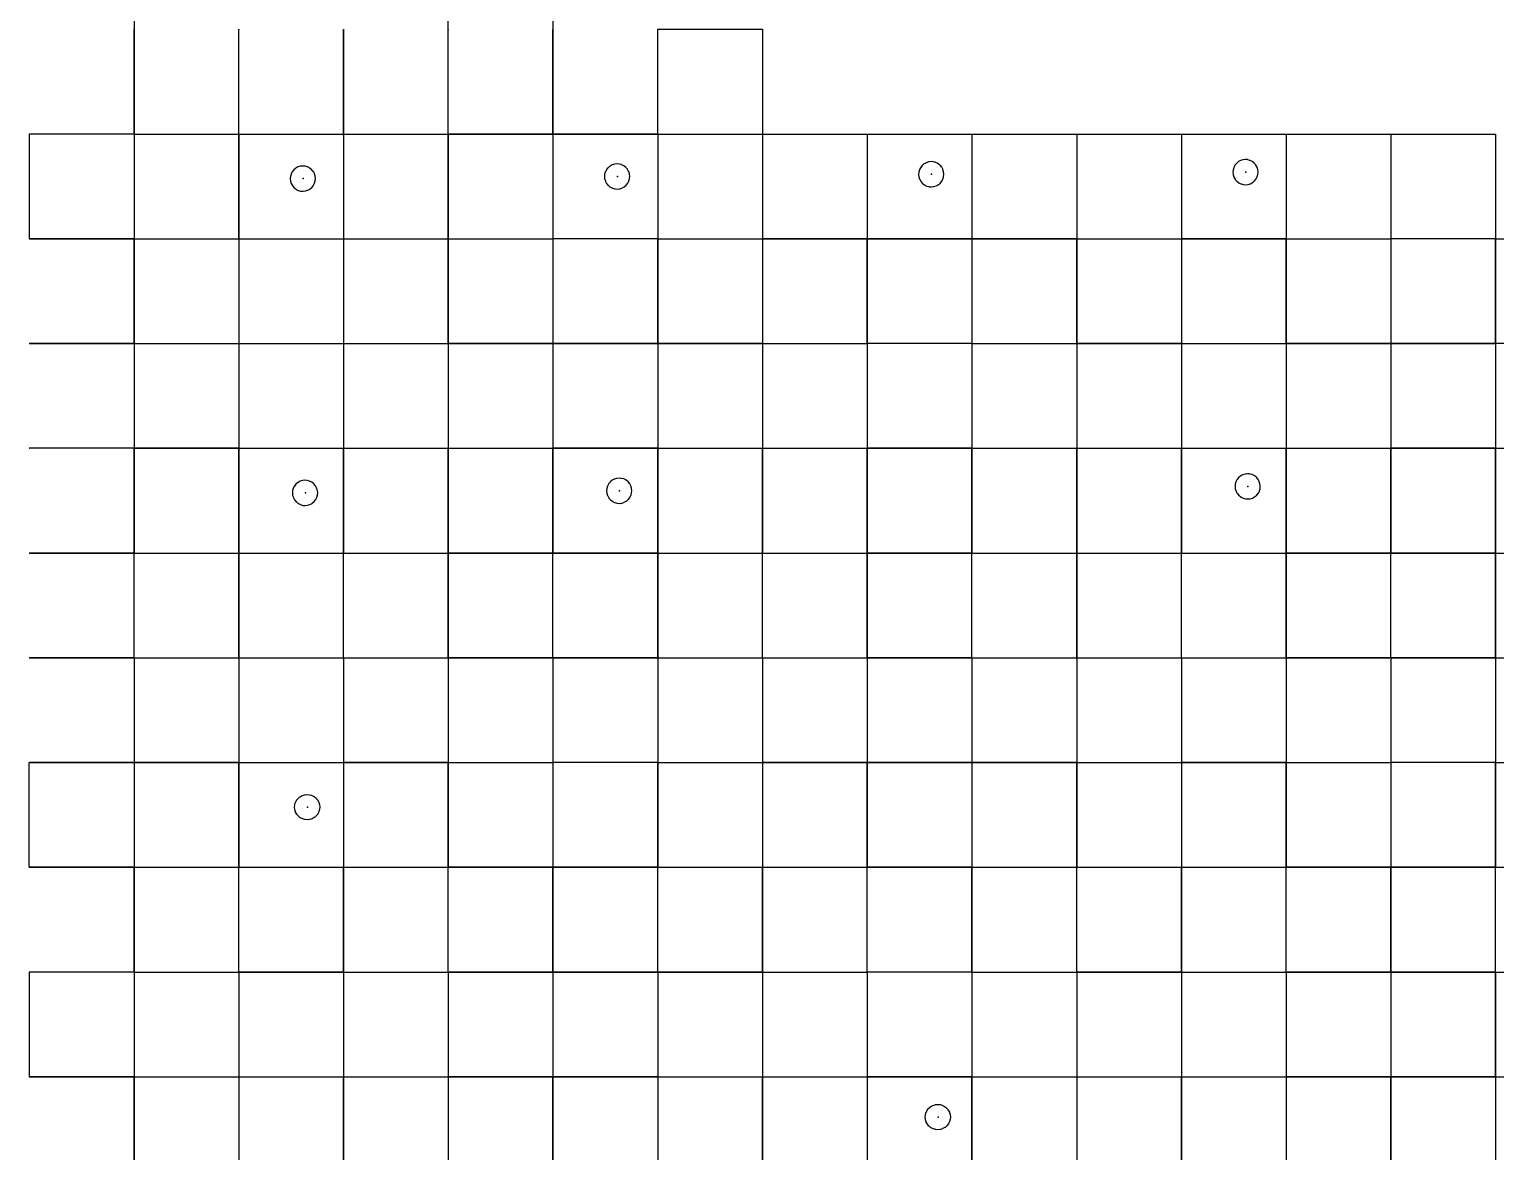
# Model space of a CAD drawing. Header units: metres. Extents: x 0 to 398, y -24 to 612.
# Drawn here: x 207 to 333, y 299.6 to 396 of the extents above; entities that cross this region are included whole.
import ezdxf

# ---------------------------------------------------------------- set-up
doc = ezdxf.new("R2010")
doc.units = ezdxf.units.M
doc.layers.add('LAYER_01_CUT', color=7, linetype='Continuous')
doc.layers.add('LAYER_04_GRID', color=7, linetype='Continuous')

msp = doc.modelspace()

# ---------------------------------------------------------------- linework, layer by layer
at = {"layer": 'LAYER_01_CUT'}
for points in [[(224.99, 405), (216, 405), (216, 396.01), (216, 396), (216, 387.01), (216, 387), (216, 378.01)], [(243, 396.01), (243, 405), (251.99, 405), (252, 405), (252, 396.01), (252, 396), (252, 387.01), (252, 387), (252, 378.01)], [(216, 396), (216, 395.99)], [(216, 387), (216, 395.99)], [(225, 387.01), (225, 396), (225, 395.99)], [(225, 387), (225, 395.99)], [(234, 396), (234, 387.01), (234, 387), (234, 378.01), (234, 378), (234, 369.01), (234, 369), (234, 360.01), (234, 360), (242.99, 360), (243, 360), (251.99, 360), (252, 360), (260.99, 360), (261, 360), (269.99, 360), (270, 360), (278.99, 360), (279, 360), (287.99, 360), (288, 360), (296.99, 360), (297, 360), (305.99, 360), (306, 360), (314.99, 360), (315, 360), (323.99, 360), (324, 360), (332.99, 360), (333, 360), (341.99, 360)], [(234, 396), (234, 395.99)], [(234, 387), (234, 395.99)], [(243, 387.01), (243, 396), (243, 395.99)], [(243, 387), (243, 395.99)], [(252, 396), (252, 395.99)], [(252, 387), (252, 395.99)], [(261, 387.01), (261, 396), (261, 395.99)], [(261, 387), (261, 395.99)], [(261.01, 396), (270, 396), (270, 395.99), (270, 387), (270, 378.01)], [(215.99, 387), (207, 387), (207, 378.01)], [(207, 387), (207.01, 387)], [(216, 387), (207.01, 387)], [(216, 387), (215.99, 387)], [(216, 387), (216, 386.99)], [(216, 387), (224.99, 387)], [(216, 387), (216.01, 387)], [(216, 386.99), (216, 378)], [(216.01, 387), (225, 387)], [(224.99, 387), (225, 387)], [(225, 387), (225, 387.01)], [(225, 378.01), (225, 387), (225, 386.99)], [(225.01, 387), (225, 387)], [(225, 387), (233.99, 387)], [(225, 386.99), (225, 378)], [(225.01, 387), (234, 387)], [(234, 387), (233.99, 387)], [(234, 387), (234, 386.99)], [(234, 387), (242.99, 387)], [(234, 387), (234.01, 387)], [(234, 386.99), (234, 378)], [(234.01, 387), (243, 387)], [(242.99, 387), (243, 387)], [(243, 387), (243, 387.01)], [(243, 378.01), (243, 387), (243, 386.99)], [(251.99, 387), (243, 387)], [(243.01, 387), (243, 387)], [(243, 386.99), (243, 378)], [(243.01, 387), (252, 387)], [(251.99, 387), (252, 387)], [(252, 387), (252, 386.99)], [(252, 387), (260.99, 387)], [(252, 387), (252.01, 387)], [(252, 386.99), (252, 378)], [(261, 387), (252.01, 387)], [(260.99, 387), (261, 387), (261, 378.01)], [(261, 387), (261, 387.01)], [(261, 387), (261, 386.99)], [(261, 387), (269.99, 387)], [(261, 387), (261.01, 387)], [(261, 386.99), (261, 378)], [(261.01, 387), (270, 387)], [(269.99, 387), (270, 387)], [(270.01, 387), (270, 387)], [(270, 387), (270, 386.99)], [(270, 386.99), (270, 378)], [(270.01, 387), (279, 387), (279, 378.01)], [(279, 387), (279, 386.99)], [(279, 387), (279.01, 387)], [(279, 386.99), (279, 378)], [(279.01, 387), (288, 387), (288, 378.01)], [(288, 387), (288, 386.99)], [(288, 387), (288.01, 387)], [(288, 386.99), (288, 378)], [(288.01, 387), (297, 387), (297, 378.01)], [(297.01, 387), (297, 387)], [(297, 387), (297, 386.99)], [(297, 386.99), (297, 378)], [(297.01, 387), (306, 387), (306, 378.01)], [(306, 387), (306, 386.99)], [(306, 387), (306.01, 387)], [(306, 386.99), (306, 378)], [(306.01, 387), (315, 387), (315, 378.01)], [(315.01, 387), (315, 387)], [(315, 387), (315, 386.99)], [(315, 386.99), (315, 378)], [(315.01, 387), (324, 387), (324, 378.01)], [(324, 387), (324, 386.99)], [(324, 387), (324.01, 387)], [(324, 386.99), (324, 378)], [(324.01, 387), (333, 387), (333, 386.99)], [(333, 386.99), (333, 378)], [(258.13, 382.47), (258.29, 382.6), (258.29, 382.61), (258.42, 382.77), (258.42, 382.78), (258.43, 382.78), (258.51, 382.96), (258.52, 382.97), (258.52, 382.98), (258.57, 383.16), (258.57, 383.17), (258.57, 383.18), (258.59, 383.36), (258.59, 383.36), (258.59, 383.37), (258.57, 383.56), (258.57, 383.57), (258.57, 383.58), (258.51, 383.77), (258.51, 383.77), (258.5, 383.78), (258.41, 383.96), (258.4, 383.97), (258.39, 383.98), (258.26, 384.14), (258.25, 384.14), (258.09, 384.27), (258.09, 384.27), (258.08, 384.28), (257.9, 384.36), (257.89, 384.37), (257.88, 384.37), (257.7, 384.42), (257.69, 384.42), (257.69, 384.42), (257.51, 384.44), (257.5, 384.44), (257.49, 384.44), (257.3, 384.42), (257.29, 384.42), (257.28, 384.42), (257.1, 384.36), (257.09, 384.36), (257.08, 384.35), (256.9, 384.26), (256.9, 384.25), (256.88, 384.24), (256.73, 384.11), (256.72, 384.1), (256.6, 383.94), (256.59, 383.94), (256.59, 383.93), (256.5, 383.75), (256.49, 383.74), (256.49, 383.73), (256.44, 383.55), (256.44, 383.54), (256.44, 383.54), (256.42, 383.36), (256.42, 383.35), (256.42, 383.34), (256.44, 383.15), (256.44, 383.14), (256.45, 383.13), (256.5, 382.95), (256.51, 382.94), (256.51, 382.93), (256.61, 382.75), (256.61, 382.75), (256.62, 382.73), (256.75, 382.58), (256.76, 382.57), (256.92, 382.45), (256.93, 382.44), (256.93, 382.44), (257.11, 382.35), (257.12, 382.34), (257.13, 382.34), (257.31, 382.29), (257.32, 382.29), (257.33, 382.29), (257.51, 382.27), (257.51, 382.27), (257.52, 382.27), (257.71, 382.29), (257.72, 382.29), (257.73, 382.3), (257.92, 382.35), (257.92, 382.36), (257.93, 382.36), (258.11, 382.46), (258.12, 382.46), (258.13, 382.47)], [(284.51, 382.46), (284.52, 382.46), (284.71, 382.48), (284.72, 382.48), (284.73, 382.48), (284.92, 382.54), (284.92, 382.54), (284.93, 382.55), (285.11, 382.64), (285.12, 382.65), (285.13, 382.66), (285.29, 382.79), (285.29, 382.8), (285.42, 382.96), (285.42, 382.96), (285.43, 382.97), (285.51, 383.15), (285.52, 383.16), (285.52, 383.16), (285.57, 383.35), (285.57, 383.36), (285.57, 383.36), (285.59, 383.54), (285.59, 383.55), (285.59, 383.56), (285.57, 383.75), (285.57, 383.76), (285.57, 383.76), (285.51, 383.95), (285.5, 383.96), (285.5, 383.97), (285.41, 384.15), (285.4, 384.15), (285.39, 384.17), (285.26, 384.32), (285.25, 384.33), (285.09, 384.45), (285.09, 384.46), (285.08, 384.46), (284.9, 384.55), (284.89, 384.55), (284.88, 384.56), (284.7, 384.61), (284.69, 384.61), (284.69, 384.61), (284.51, 384.63), (284.5, 384.63), (284.49, 384.63), (284.3, 384.61), (284.29, 384.6), (284.28, 384.6), (284.1, 384.54), (284.09, 384.54), (284.08, 384.54), (283.9, 384.44), (283.9, 384.44), (283.88, 384.43), (283.73, 384.3), (283.72, 384.29), (283.6, 384.13), (283.59, 384.12), (283.59, 384.11), (283.5, 383.94), (283.49, 383.93), (283.49, 383.92), (283.44, 383.74), (283.44, 383.73), (283.44, 383.72), (283.42, 383.54), (283.42, 383.53), (283.42, 383.53), (283.44, 383.34), (283.44, 383.33), (283.45, 383.32), (283.5, 383.13), (283.51, 383.12), (283.51, 383.12), (283.61, 382.94), (283.61, 382.93), (283.62, 382.92), (283.75, 382.76), (283.76, 382.76), (283.92, 382.63), (283.93, 382.63), (283.93, 382.62), (284.11, 382.53), (284.12, 382.53), (284.13, 382.53), (284.31, 382.48), (284.32, 382.48), (284.33, 382.47), (284.51, 382.46), (284.51, 382.46)], [(312.4, 384.34), (312.39, 384.35), (312.26, 384.51), (312.25, 384.51), (312.09, 384.64), (312.08, 384.64), (312.08, 384.65), (311.9, 384.74), (311.89, 384.74), (311.88, 384.74), (311.7, 384.79), (311.69, 384.8), (311.68, 384.8), (311.5, 384.81), (311.5, 384.81), (311.49, 384.81), (311.3, 384.79), (311.29, 384.79), (311.28, 384.79), (311.09, 384.73), (311.09, 384.73), (311.08, 384.72), (310.9, 384.63), (310.89, 384.62), (310.88, 384.61), (310.73, 384.48), (310.72, 384.47), (310.59, 384.32), (310.59, 384.31), (310.59, 384.3), (310.5, 384.12), (310.49, 384.12), (310.49, 384.11), (310.44, 383.92), (310.44, 383.92), (310.44, 383.91), (310.42, 383.73), (310.42, 383.72), (310.42, 383.71), (310.44, 383.52), (310.44, 383.51), (310.44, 383.51), (310.5, 383.32), (310.51, 383.31), (310.51, 383.3), (310.61, 383.13), (310.61, 383.12), (310.62, 383.1), (310.75, 382.95), (310.76, 382.94), (310.92, 382.82), (310.93, 382.81), (310.93, 382.81), (311.11, 382.72), (311.12, 382.72), (311.13, 382.71), (311.31, 382.66), (311.32, 382.66), (311.33, 382.66), (311.5, 382.65), (311.51, 382.65), (311.52, 382.65), (311.71, 382.67), (311.72, 382.67), (311.73, 382.67), (311.91, 382.73), (311.92, 382.73), (311.93, 382.73), (312.11, 382.83), (312.12, 382.83), (312.13, 382.85), (312.28, 382.98), (312.29, 382.98), (312.41, 383.14), (312.42, 383.15), (312.42, 383.16), (312.51, 383.33), (312.52, 383.34), (312.52, 383.35), (312.57, 383.53), (312.57, 383.54), (312.57, 383.55), (312.59, 383.73), (312.59, 383.74), (312.59, 383.74), (312.57, 383.93), (312.57, 383.94), (312.56, 383.95), (312.51, 384.14), (312.5, 384.15), (312.5, 384.16), (312.4, 384.33), (312.4, 384.34)], [(231.09, 384.08), (231.08, 384.09), (230.9, 384.18), (230.89, 384.18), (230.89, 384.18), (230.7, 384.23), (230.69, 384.24), (230.69, 384.24), (230.51, 384.25), (230.5, 384.25), (230.49, 384.25), (230.3, 384.23), (230.29, 384.23), (230.28, 384.23), (230.1, 384.17), (230.09, 384.17), (230.08, 384.17), (229.9, 384.07), (229.9, 384.06), (229.88, 384.05), (229.73, 383.92), (229.72, 383.92), (229.6, 383.76), (229.59, 383.75), (229.59, 383.74), (229.5, 383.56), (229.49, 383.56), (229.49, 383.55), (229.44, 383.36), (229.44, 383.36), (229.44, 383.35), (229.42, 383.17), (229.42, 383.16), (229.42, 383.15), (229.44, 382.96), (229.44, 382.96), (229.45, 382.95), (229.5, 382.76), (229.51, 382.75), (229.51, 382.74), (229.61, 382.57), (229.61, 382.56), (229.62, 382.55), (229.75, 382.39), (229.76, 382.38), (229.92, 382.26), (229.93, 382.25), (229.93, 382.25), (230.11, 382.16), (230.12, 382.16), (230.13, 382.16), (230.31, 382.1), (230.32, 382.1), (230.33, 382.1), (230.51, 382.09), (230.51, 382.09), (230.52, 382.09), (230.71, 382.11), (230.72, 382.11), (230.73, 382.11), (230.92, 382.17), (230.92, 382.17), (230.93, 382.17), (231.11, 382.27), (231.12, 382.27), (231.13, 382.29), (231.29, 382.42), (231.29, 382.42), (231.42, 382.58), (231.42, 382.59), (231.43, 382.6), (231.52, 382.77), (231.52, 382.78), (231.52, 382.79), (231.57, 382.97), (231.57, 382.98), (231.57, 382.99), (231.59, 383.17), (231.59, 383.18), (231.59, 383.19), (231.57, 383.38), (231.57, 383.38), (231.57, 383.39), (231.51, 383.58), (231.51, 383.59), (231.5, 383.6), (231.41, 383.77), (231.4, 383.78), (231.39, 383.79), (231.26, 383.95), (231.25, 383.95), (231.09, 384.08), (231.09, 384.08)], [(207, 378), (215.99, 378)], [(207, 378), (207.01, 378)], [(216, 378), (207.01, 378)], [(216, 378), (215.99, 378)], [(216, 378.01), (216, 378)], [(216, 369.01), (216, 378), (224.99, 378), (225, 378), (225, 369.01), (225, 369), (225, 360.01)], [(216, 377.99), (216, 378)], [(216, 378), (216.01, 378)], [(216.01, 378), (225, 378)], [(225, 378.01), (225, 378)], [(225.01, 378), (225, 378)], [(225, 377.99), (225, 378)], [(225, 378), (233.99, 378)], [(225.01, 378), (234, 378)], [(234, 378), (233.99, 378)], [(234, 377.99), (234, 378)], [(234, 378), (242.99, 378)], [(234, 378), (234.01, 378)], [(234.01, 378), (243, 378)], [(242.99, 378), (243, 378)], [(243, 378.01), (243, 378)], [(243, 369.01), (243, 378), (251.99, 378)], [(243.01, 378), (243, 378)], [(243, 377.99), (243, 378)], [(243.01, 378), (252, 378)], [(251.99, 378), (252, 378)], [(252, 378.01), (252, 378)], [(260.99, 378), (252, 378), (252, 369.01), (252, 369), (252, 360.01)], [(252, 377.99), (252, 378)], [(252, 378), (252.01, 378)], [(261, 378), (252.01, 378)], [(261, 378), (260.99, 378)], [(261, 378.01), (261, 378)], [(261, 369.01), (261, 378), (269.99, 378)], [(261, 377.99), (261, 378)], [(261, 378), (261.01, 378)], [(261.01, 378), (270, 378)], [(269.99, 378), (270, 378)], [(270, 378.01), (270, 378)], [(278.99, 378), (270, 378), (270, 369.01), (270, 369), (270, 360.01)], [(270.01, 378), (270, 378)], [(270, 377.99), (270, 378)], [(270.01, 378), (279, 378)], [(279, 378), (278.99, 378)], [(279, 378.01), (279, 378)], [(279, 369.01), (279, 378), (287.99, 378)], [(279, 377.99), (279, 378)], [(279, 378), (279.01, 378)], [(288, 378), (279.01, 378)], [(288, 378), (287.99, 378)], [(288, 378.01), (288, 378)], [(296.99, 378), (288, 378), (288, 369.01), (288, 369), (288, 360.01)], [(288, 377.99), (288, 378)], [(288, 378), (288.01, 378)], [(288.01, 378), (297, 378)], [(296.99, 378), (297, 378)], [(297, 378.01), (297, 378)], [(297, 369.01), (297, 378), (305.99, 378)], [(297.01, 378), (297, 378)], [(297, 377.99), (297, 378)], [(297.01, 378), (306, 378)], [(306, 378), (305.99, 378)], [(306, 378.01), (306, 378)], [(314.99, 378), (306, 378), (306, 369.01), (306, 369), (306, 360.01)], [(306, 377.99), (306, 378)], [(306, 378), (306.01, 378)], [(306.01, 378), (315, 378)], [(314.99, 378), (315, 378)], [(315, 378.01), (315, 378)], [(315, 369.01), (315, 378), (323.99, 378)], [(315.01, 378), (315, 378)], [(315, 377.99), (315, 378)], [(315.01, 378), (324, 378)], [(323.99, 378), (324, 378)], [(324, 378.01), (324, 378)], [(332.99, 378), (324, 378), (324, 369.01), (324, 369), (324, 360.01)], [(324, 377.99), (324, 378)], [(324, 378), (324.01, 378)], [(333, 378), (324.01, 378)], [(333, 378), (332.99, 378)], [(333, 369.01), (333, 378), (333.01, 378), (342, 378), (342, 377.99)], [(333, 377.99), (333, 378)], [(216, 377.99), (216, 369)], [(225, 377.99), (225, 369)], [(234, 377.99), (234, 369)], [(243, 377.99), (243, 369)], [(252, 377.99), (252, 369)], [(261, 377.99), (261, 369)], [(270, 377.99), (270, 369)], [(279, 377.99), (279, 369)], [(288, 377.99), (288, 369)], [(297, 377.99), (297, 369)], [(306, 377.99), (306, 369)], [(315, 377.99), (315, 369)], [(324, 377.99), (324, 369)], [(333, 377.99), (333, 369)], [(207, 369), (215.99, 369)], [(207, 369), (207.01, 369)], [(216, 369), (207.01, 369)], [(215.99, 369), (216, 369), (216, 360.01)], [(216, 369), (216, 369.01)], [(216, 369), (216, 368.99)], [(216, 369), (224.99, 369)], [(216, 369), (216.01, 369)], [(216, 368.99), (216, 360)], [(216.01, 369), (225, 369)], [(224.99, 369), (225, 369)], [(225.01, 369), (225, 369)], [(225, 369), (225, 368.99)], [(225, 369), (233.99, 369)], [(225, 368.99), (225, 360)], [(225.01, 369), (234, 369)], [(234, 369), (233.99, 369)], [(234, 369), (234, 368.99)], [(234, 369), (242.99, 369)], [(234, 369), (234.01, 369)], [(234, 368.99), (234, 360)], [(234.01, 369), (243, 369)], [(242.99, 369), (243, 369)], [(243, 369), (243, 369.01)], [(251.99, 369), (243, 369), (243, 360.01)], [(243.01, 369), (243, 369)], [(243, 369), (243, 368.99)], [(243, 368.99), (243, 360)], [(243.01, 369), (252, 369)], [(251.99, 369), (252, 369)], [(252, 369), (252, 368.99)], [(252, 369), (260.99, 369)], [(252, 369), (252.01, 369)], [(252, 368.99), (252, 360)], [(261, 369), (252.01, 369)], [(261, 369), (260.99, 369)], [(261, 369), (261, 369.01)], [(269.99, 369), (261, 369), (261, 360.01)], [(261, 369), (261, 368.99)], [(261, 369), (261.01, 369)], [(261, 368.99), (261, 360)], [(261.01, 369), (270, 369)], [(269.99, 369), (270, 369)], [(270.01, 369), (270, 369)], [(270, 369), (270, 368.99)], [(270, 369), (278.99, 369)], [(270, 368.99), (270, 360)], [(270.01, 369), (279, 369)], [(279, 369), (278.99, 369)], [(279, 369), (279, 369.01)], [(287.99, 369), (279, 369), (279, 360.01)], [(279, 369), (279, 368.99)], [(279, 369), (279.01, 369)], [(279, 368.99), (279, 360)], [(288, 369), (279.01, 369)], [(288, 369), (287.99, 369)], [(288, 369), (288, 368.99)], [(288, 369), (296.99, 369)], [(288, 369), (288.01, 369)], [(288, 368.99), (288, 360)], [(288.01, 369), (297, 369)], [(296.99, 369), (297, 369)], [(297, 369), (297, 369.01)], [(305.99, 369), (297, 369), (297, 360.01)], [(297.01, 369), (297, 369)], [(297, 369), (297, 368.99)], [(297, 368.99), (297, 360)], [(297.01, 369), (306, 369)], [(306, 369), (305.99, 369)], [(306, 369), (306, 368.99)], [(306, 369), (314.99, 369)], [(306, 369), (306.01, 369)], [(306, 368.99), (306, 360)], [(306.01, 369), (315, 369)], [(314.99, 369), (315, 369)], [(315, 369), (315, 369.01)], [(323.99, 369), (315, 369), (315, 360.01)], [(315.01, 369), (315, 369)], [(315, 369), (315, 368.99)], [(315, 368.99), (315, 360)], [(315.01, 369), (324, 369)], [(323.99, 369), (324, 369)], [(324, 369), (324, 368.99)], [(324, 369), (332.99, 369)], [(324, 369), (324.01, 369)], [(324, 368.99), (324, 360)], [(333, 369), (324.01, 369)], [(333, 369), (332.99, 369)], [(333, 369), (333, 369.01)], [(342, 368.99), (342, 369), (341.99, 369), (333, 369), (333, 360.01)], [(333, 369), (333, 368.99)], [(333, 369), (333.01, 369)], [(333, 368.99), (333, 360)], [(215.99, 360), (207, 360), (207.01, 360)], [(216, 360), (207.01, 360)], [(216, 360), (215.99, 360)], [(216, 360.01), (216, 360)], [(224.99, 360), (216, 360), (216.01, 360)], [(216, 351.01), (216, 360)], [(216, 359.99), (216, 360)], [(216, 359.99), (216, 351)], [(216.01, 360), (225, 360)], [(224.99, 360), (225, 360)], [(225, 360.01), (225, 360)], [(225, 351.01), (225, 360), (233.99, 360)], [(225.01, 360), (225, 360)], [(225, 359.99), (225, 360)], [(225, 359.99), (225, 351)], [(225.01, 360), (234, 360)], [(234, 360), (233.99, 360)], [(234, 351.01), (234, 360)], [(234, 359.99), (234, 360)], [(234, 360), (234.01, 360)], [(234, 359.99), (234, 351)], [(234.01, 360), (243, 360)], [(243, 360.01), (243, 360)], [(243.01, 360), (243, 360)], [(243, 351.01), (243, 360)], [(243, 359.99), (243, 360)], [(243, 359.99), (243, 351)], [(243.01, 360), (252, 360)], [(252, 360.01), (252, 360)], [(252, 351.01), (252, 360)], [(252, 359.99), (252, 360)], [(252, 360), (252.01, 360)], [(252, 359.99), (252, 351)], [(261, 360), (252.01, 360)], [(261, 360.01), (261, 360)], [(261, 351.01), (261, 360)], [(261, 359.99), (261, 360)], [(261, 360), (261.01, 360)], [(261, 359.99), (261, 351)], [(261.01, 360), (270, 360)], [(270, 360.01), (270, 360)], [(270.01, 360), (270, 360)], [(270, 351.01), (270, 360)], [(270, 359.99), (270, 360)], [(270, 359.99), (270, 351)], [(270.01, 360), (279, 360)], [(279, 360.01), (279, 360)], [(279, 351.01), (279, 360)], [(279, 359.99), (279, 360)], [(279, 360), (279.01, 360)], [(279, 359.99), (279, 351)], [(288, 360), (279.01, 360)], [(288, 360.01), (288, 360)], [(288, 351.01), (288, 360)], [(288, 359.99), (288, 360)], [(288, 360), (288.01, 360)], [(288, 359.99), (288, 351)], [(288.01, 360), (297, 360)], [(297, 360.01), (297, 360)], [(297.01, 360), (297, 360)], [(297, 351.01), (297, 360)], [(297, 359.99), (297, 360)], [(297, 359.99), (297, 351)], [(297.01, 360), (306, 360)], [(306, 360.01), (306, 360)], [(306, 351.01), (306, 360)], [(306, 359.99), (306, 360)], [(306, 360), (306.01, 360)], [(306, 359.99), (306, 351)], [(306.01, 360), (315, 360)], [(315, 360.01), (315, 360)], [(315.01, 360), (315, 360)], [(315, 351.01), (315, 360)], [(315, 359.99), (315, 360)], [(315, 359.99), (315, 351)], [(315.01, 360), (324, 360)], [(324, 360.01), (324, 360)], [(324, 351.01), (324, 360)], [(324, 359.99), (324, 360)], [(324, 360), (324.01, 360)], [(324, 359.99), (324, 351)], [(333, 360), (324.01, 360)], [(333, 360.01), (333, 360)], [(333, 351.01), (333, 360)], [(333, 359.99), (333, 360)], [(333, 360), (333.01, 360)], [(333, 359.99), (333, 351)], [(231.27, 357.09), (231.27, 357.09), (231.09, 357.18), (231.08, 357.18), (231.07, 357.18), (230.89, 357.24), (230.88, 357.24), (230.87, 357.24), (230.69, 357.25), (230.69, 357.25), (230.68, 357.25), (230.49, 357.23), (230.48, 357.23), (230.47, 357.23), (230.28, 357.17), (230.27, 357.17), (230.27, 357.17), (230.09, 357.07), (230.08, 357.07), (230.07, 357.05), (229.91, 356.92), (229.91, 356.92), (229.78, 356.76), (229.78, 356.75), (229.77, 356.74), (229.68, 356.56), (229.68, 356.56), (229.68, 356.55), (229.63, 356.37), (229.63, 356.36), (229.63, 356.35), (229.61, 356.17), (229.61, 356.16), (229.61, 356.15), (229.63, 355.96), (229.63, 355.96), (229.63, 355.95), (229.69, 355.76), (229.69, 355.75), (229.7, 355.74), (229.79, 355.57), (229.8, 355.56), (229.81, 355.55), (229.94, 355.39), (229.95, 355.39), (230.11, 355.26), (230.11, 355.25), (230.12, 355.25), (230.3, 355.16), (230.31, 355.16), (230.31, 355.16), (230.5, 355.1), (230.51, 355.1), (230.51, 355.1), (230.69, 355.09), (230.7, 355.09), (230.71, 355.09), (230.9, 355.11), (230.91, 355.11), (230.92, 355.11), (231.1, 355.17), (231.11, 355.17), (231.12, 355.17), (231.3, 355.27), (231.3, 355.28), (231.32, 355.29), (231.47, 355.42), (231.48, 355.42), (231.6, 355.58), (231.61, 355.59), (231.61, 355.6), (231.7, 355.78), (231.71, 355.78), (231.71, 355.79), (231.76, 355.98), (231.76, 355.98), (231.76, 355.99), (231.78, 356.17), (231.78, 356.18), (231.78, 356.19), (231.76, 356.38), (231.76, 356.38), (231.75, 356.39), (231.7, 356.58), (231.69, 356.59), (231.69, 356.6), (231.59, 356.77), (231.59, 356.78), (231.58, 356.79), (231.45, 356.95), (231.44, 356.96), (231.28, 357.08), (231.27, 357.09)], [(256.62, 356.54), (256.61, 356.36), (256.61, 356.35), (256.61, 356.34), (256.63, 356.15), (256.63, 356.14), (256.63, 356.13), (256.69, 355.95), (256.69, 355.94), (256.7, 355.93), (256.79, 355.75), (256.8, 355.75), (256.81, 355.73), (256.94, 355.58), (256.95, 355.57), (257.11, 355.45), (257.11, 355.44), (257.12, 355.44), (257.3, 355.35), (257.31, 355.34), (257.31, 355.34), (257.5, 355.29), (257.51, 355.29), (257.51, 355.29), (257.69, 355.27), (257.7, 355.27), (257.71, 355.27), (257.9, 355.29), (257.91, 355.29), (257.92, 355.3), (258.1, 355.35), (258.11, 355.36), (258.12, 355.36), (258.3, 355.46), (258.3, 355.46), (258.32, 355.47), (258.47, 355.6), (258.48, 355.61), (258.6, 355.77), (258.61, 355.78), (258.61, 355.78), (258.7, 355.96), (258.7, 355.97), (258.71, 355.98), (258.76, 356.16), (258.76, 356.17), (258.76, 356.18), (258.78, 356.36), (258.78, 356.36), (258.78, 356.37), (258.76, 356.56), (258.75, 356.57), (258.75, 356.58), (258.7, 356.77), (258.69, 356.78), (258.69, 356.78), (258.59, 356.96), (258.59, 356.97), (258.58, 356.98), (258.45, 357.14), (258.44, 357.14), (258.28, 357.27), (258.27, 357.27), (258.26, 357.28), (258.09, 357.37), (258.08, 357.37), (258.07, 357.37), (257.89, 357.42), (257.88, 357.42), (257.87, 357.42), (257.69, 357.44), (257.69, 357.44), (257.68, 357.44), (257.49, 357.42), (257.48, 357.42), (257.47, 357.42), (257.28, 357.36), (257.27, 357.36), (257.27, 357.35), (257.09, 357.26), (257.08, 357.25), (257.07, 357.24), (256.91, 357.11), (256.91, 357.1), (256.78, 356.94), (256.78, 356.94), (256.77, 356.93), (256.68, 356.75), (256.68, 356.74), (256.68, 356.74), (256.63, 356.55), (256.63, 356.54), (256.62, 356.54)], [(310.95, 355.94), (311.1, 355.82), (311.11, 355.81), (311.12, 355.81), (311.3, 355.72), (311.3, 355.72), (311.31, 355.72), (311.5, 355.66), (311.5, 355.66), (311.51, 355.66), (311.69, 355.65), (311.7, 355.65), (311.71, 355.65), (311.9, 355.67), (311.91, 355.67), (311.91, 355.67), (312.1, 355.73), (312.11, 355.73), (312.12, 355.73), (312.29, 355.83), (312.3, 355.83), (312.32, 355.85), (312.47, 355.98), (312.48, 355.98), (312.6, 356.14), (312.61, 356.15), (312.61, 356.16), (312.7, 356.33), (312.7, 356.34), (312.71, 356.35), (312.76, 356.53), (312.76, 356.54), (312.76, 356.55), (312.77, 356.73), (312.77, 356.74), (312.77, 356.75), (312.75, 356.94), (312.75, 356.94), (312.75, 356.95), (312.69, 357.14), (312.69, 357.15), (312.69, 357.16), (312.59, 357.33), (312.59, 357.34), (312.57, 357.35), (312.44, 357.51), (312.44, 357.51), (312.28, 357.64), (312.27, 357.64), (312.26, 357.65), (312.09, 357.74), (312.08, 357.74), (312.07, 357.74), (311.89, 357.79), (311.88, 357.8), (311.87, 357.8), (311.69, 357.81), (311.68, 357.81), (311.68, 357.81), (311.49, 357.79), (311.48, 357.79), (311.47, 357.79), (311.28, 357.73), (311.27, 357.73), (311.26, 357.73), (311.09, 357.63), (311.08, 357.62), (311.07, 357.61), (310.91, 357.48), (310.91, 357.48), (310.78, 357.32), (310.78, 357.31), (310.77, 357.3), (310.68, 357.12), (310.68, 357.12), (310.68, 357.11), (310.63, 356.92), (310.62, 356.92), (310.62, 356.91), (310.61, 356.73), (310.61, 356.72), (310.61, 356.71), (310.63, 356.52), (310.63, 356.52), (310.63, 356.51), (310.69, 356.32), (310.69, 356.31), (310.7, 356.3), (310.79, 356.13), (310.8, 356.12), (310.81, 356.11), (310.94, 355.95), (310.95, 355.94)], [(207, 351), (215.99, 351)], [(207, 351), (207.01, 351)], [(216, 351), (207.01, 351)], [(216, 351), (215.99, 351)], [(216, 351.01), (216, 351)], [(216, 342.01), (216, 351), (216, 350.99)], [(216, 351), (224.99, 351)], [(216, 351), (216.01, 351)], [(216, 342), (216, 350.99)], [(216.01, 351), (225, 351)], [(224.99, 351), (225, 351), (225, 342.01), (225, 342), (225, 333.01)], [(225, 351.01), (225, 351)], [(225.01, 351), (225, 351)], [(225, 351), (225, 350.99)], [(225, 351), (233.99, 351)], [(225, 342), (225, 350.99)], [(225.01, 351), (234, 351)], [(234, 351), (233.99, 351)], [(234, 351.01), (234, 351)], [(234, 342.01), (234, 351), (234, 350.99)], [(234, 351), (242.99, 351)], [(234, 351), (234.01, 351)], [(234, 342), (234, 350.99)], [(234.01, 351), (243, 351)], [(242.99, 351), (243, 351), (243, 342.01), (243, 342), (243, 333.01)], [(243, 351.01), (243, 351)], [(251.99, 351), (243, 351)], [(243.01, 351), (243, 351)], [(243, 351), (243, 350.99)], [(243, 342), (243, 350.99)], [(243.01, 351), (252, 351)], [(251.99, 351), (252, 351)], [(252, 351.01), (252, 351)], [(252, 342.01), (252, 351), (252, 350.99)], [(252, 351), (260.99, 351)], [(252, 351), (252.01, 351)], [(252, 342), (252, 350.99)], [(261, 351), (252.01, 351)], [(260.99, 351), (261, 351), (261, 342.01), (261, 342), (261, 333.01)], [(261, 351.01), (261, 351)], [(261, 351), (261, 350.99)], [(261, 351), (269.99, 351)], [(261, 351), (261.01, 351)], [(261, 342), (261, 350.99)], [(261.01, 351), (270, 351)], [(269.99, 351), (270, 351)], [(270, 351.01), (270, 351)], [(270, 342.01), (270, 351), (270, 350.99)], [(270.01, 351), (270, 351)], [(270, 351), (278.99, 351)], [(270, 342), (270, 350.99)], [(270.01, 351), (279, 351)], [(278.99, 351), (279, 351), (279, 342.01), (279, 342), (279, 333.01)], [(279, 351.01), (279, 351)], [(279, 351), (279, 350.99)], [(279, 351), (287.99, 351)], [(279, 351), (279.01, 351)], [(279, 342), (279, 350.99)], [(288, 351), (279.01, 351)], [(288, 351), (287.99, 351)], [(288, 351.01), (288, 351)], [(288, 342.01), (288, 351), (288, 350.99)], [(288, 351), (296.99, 351)], [(288, 351), (288.01, 351)], [(288, 342), (288, 350.99)], [(288.01, 351), (297, 351)], [(296.99, 351), (297, 351), (297, 342.01), (297, 342), (297, 333.01)], [(297, 351.01), (297, 351)], [(297.01, 351), (297, 351)], [(297, 351), (297, 350.99)], [(297, 351), (305.99, 351)], [(297, 342), (297, 350.99)], [(297.01, 351), (306, 351)], [(306, 351), (305.99, 351)], [(306, 351.01), (306, 351)], [(306, 342.01), (306, 351), (306, 350.99)], [(306, 351), (314.99, 351)], [(306, 351), (306.01, 351)], [(306, 342), (306, 350.99)], [(306.01, 351), (315, 351)], [(314.99, 351), (315, 351), (315, 342.01), (315, 342), (315, 333.01)], [(315, 351.01), (315, 351)], [(323.99, 351), (315, 351)], [(315.01, 351), (315, 351)], [(315, 351), (315, 350.99)], [(315, 342), (315, 350.99)], [(315.01, 351), (324, 351)], [(323.99, 351), (324, 351)], [(324, 351.01), (324, 351)], [(324, 342.01), (324, 351), (324, 350.99)], [(324, 351), (332.99, 351)], [(324, 351), (324.01, 351)], [(324, 342), (324, 350.99)], [(333, 351), (324.01, 351)], [(332.99, 351), (333, 351), (333, 342.01), (333, 342), (333, 333.01)], [(333, 351.01), (333, 351)], [(333, 351), (333, 350.99)], [(333, 351), (341.99, 351)], [(333, 351), (333.01, 351)], [(333, 342), (333, 350.99)], [(207, 342), (215.99, 342)], [(207, 342), (207.01, 342)], [(216, 342), (207.01, 342)], [(215.99, 342), (216, 342), (216, 333.01)], [(216, 342), (216, 342.01)], [(216, 342), (216, 341.99)], [(216, 342), (224.99, 342)], [(216, 342), (216.01, 342)], [(216, 341.99), (216, 333)], [(216.01, 342), (225, 342)], [(224.99, 342), (225, 342)], [(225.01, 342), (225, 342)], [(225, 342), (225, 341.99)], [(225, 342), (233.99, 342)], [(225, 341.99), (225, 333)], [(225.01, 342), (234, 342)], [(233.99, 342), (234, 342), (234, 333.01)], [(234, 342), (234, 342.01)], [(234, 342), (234, 341.99)], [(234, 342), (242.99, 342)], [(234, 342), (234.01, 342)], [(234, 341.99), (234, 333)], [(234.01, 342), (243, 342)], [(242.99, 342), (243, 342)], [(251.99, 342), (243, 342)], [(243.01, 342), (243, 342)], [(243, 342), (243, 341.99)], [(243, 341.99), (243, 333)], [(243.01, 342), (252, 342)], [(251.99, 342), (252, 342), (252, 333.01)], [(252, 342), (252, 342.01)], [(252, 342), (252, 341.99)], [(252, 342), (260.99, 342)], [(252, 342), (252.01, 342)], [(252, 341.99), (252, 333)], [(261, 342), (252.01, 342)], [(261, 342), (260.99, 342)], [(261, 342), (261, 341.99)], [(261, 342), (269.99, 342)], [(261, 342), (261.01, 342)], [(261, 341.99), (261, 333)], [(261.01, 342), (270, 342)], [(269.99, 342), (270, 342), (270, 333.01)], [(270, 342), (270, 342.01)], [(270.01, 342), (270, 342)], [(270, 342), (270, 341.99)], [(270, 342), (278.99, 342)], [(270, 341.99), (270, 333)], [(270.01, 342), (279, 342)], [(279, 342), (278.99, 342)], [(279, 342), (279, 341.99)], [(279, 342), (287.99, 342)], [(279, 342), (279.01, 342)], [(279, 341.99), (279, 333)], [(288, 342), (279.01, 342)], [(287.99, 342), (288, 342), (288, 333.01)], [(288, 342), (288, 342.01)], [(288, 342), (288, 341.99)], [(288, 342), (296.99, 342)], [(288, 342), (288.01, 342)], [(288, 341.99), (288, 333)], [(288.01, 342), (297, 342)], [(296.99, 342), (297, 342)], [(297.01, 342), (297, 342)], [(297, 342), (297, 341.99)], [(297, 342), (305.99, 342)], [(297, 341.99), (297, 333)], [(297.01, 342), (306, 342)], [(305.99, 342), (306, 342), (306, 333.01)], [(306, 342), (306, 342.01)], [(306, 342), (306, 341.99)], [(306, 342), (314.99, 342)], [(306, 342), (306.01, 342)], [(306, 341.99), (306, 333)], [(306.01, 342), (315, 342)], [(314.99, 342), (315, 342)], [(323.99, 342), (315, 342)], [(315.01, 342), (315, 342)], [(315, 342), (315, 341.99)], [(315, 341.99), (315, 333)], [(315.01, 342), (324, 342)], [(323.99, 342), (324, 342), (324, 333.01)], [(324, 342), (324, 342.01)], [(324, 342), (324, 341.99)], [(324, 342), (332.99, 342)], [(324, 342), (324.01, 342)], [(324, 341.99), (324, 333)], [(333, 342), (324.01, 342)], [(333, 342), (332.99, 342)], [(333, 342), (333, 341.99)], [(333, 342), (341.99, 342)], [(333, 342), (333.01, 342)], [(333, 341.99), (333, 333)], [(207, 324.01), (207, 333), (215.99, 333)], [(207, 333), (207.01, 333)], [(216, 333), (207.01, 333)], [(216, 333), (215.99, 333)], [(216, 333.01), (216, 333)], [(224.99, 333), (216, 333), (216, 324.01), (216, 324), (216, 315.01), (216, 315), (216, 306.01)], [(216, 332.99), (216, 333)], [(216, 333), (216.01, 333)], [(216, 332.99), (216, 324)], [(216.01, 333), (225, 333)], [(224.99, 333), (225, 333)], [(225, 333.01), (225, 333)], [(225, 324.01), (225, 333), (233.99, 333)], [(225.01, 333), (225, 333)], [(225, 332.99), (225, 333)], [(225, 332.99), (225, 324)], [(225.01, 333), (234, 333)], [(234, 333), (233.99, 333)], [(234, 333.01), (234, 333)], [(242.99, 333), (234, 333), (234, 324.01), (234, 324), (234, 315.01), (234, 315), (234, 306.01)], [(234, 332.99), (234, 333)], [(234, 333), (234.01, 333)], [(234, 332.99), (234, 324)], [(234.01, 333), (243, 333)], [(242.99, 333), (243, 333)], [(243, 333.01), (243, 333)], [(243, 324.01), (243, 333), (251.99, 333)], [(243.01, 333), (243, 333)], [(243, 332.99), (243, 333)], [(243, 332.99), (243, 324)], [(243.01, 333), (252, 333)], [(251.99, 333), (252, 333)], [(252, 333.01), (252, 333)], [(260.99, 333), (252, 333), (252, 324.01), (252, 324), (252, 315.01), (252, 315), (252, 306.01)], [(252, 332.99), (252, 333)], [(252, 333), (252.01, 333)], [(252, 332.99), (252, 324)], [(261, 333), (252.01, 333)], [(261, 333), (260.99, 333)], [(261, 333.01), (261, 333)], [(261, 324.01), (261, 333), (269.99, 333)], [(261, 332.99), (261, 333)], [(261, 333), (261.01, 333)], [(261, 332.99), (261, 324)], [(261.01, 333), (270, 333)], [(269.99, 333), (270, 333)], [(270, 333.01), (270, 333)], [(278.99, 333), (270, 333), (270, 324.01), (270, 324), (270, 315.01), (270, 315), (270, 306.01)], [(270.01, 333), (270, 333)], [(270, 332.99), (270, 333)], [(270, 332.99), (270, 324)], [(270.01, 333), (279, 333)], [(279, 333), (278.99, 333)], [(279, 333.01), (279, 333)], [(279, 324.01), (279, 333), (287.99, 333)], [(279, 332.99), (279, 333)], [(279, 333), (279.01, 333)], [(279, 332.99), (279, 324)], [(288, 333), (279.01, 333)], [(288, 333), (287.99, 333)], [(288, 333.01), (288, 333)], [(296.99, 333), (288, 333), (288, 324.01), (288, 324), (288, 315.01), (288, 315), (288, 306.01)], [(288, 332.99), (288, 333)], [(288, 333), (288.01, 333)], [(288, 332.99), (288, 324)], [(288.01, 333), (297, 333)], [(296.99, 333), (297, 333)], [(297, 333.01), (297, 333)], [(297, 324.01), (297, 333), (305.99, 333)], [(297.01, 333), (297, 333)], [(297, 332.99), (297, 333)], [(297, 332.99), (297, 324)], [(297.01, 333), (306, 333)], [(306, 333), (305.99, 333)], [(306, 333.01), (306, 333)], [(314.99, 333), (306, 333), (306, 324.01), (306, 324), (306, 315.01), (306, 315), (306, 306.01)], [(306, 332.99), (306, 333)], [(306, 333), (306.01, 333)], [(306, 332.99), (306, 324)], [(306.01, 333), (315, 333)], [(314.99, 333), (315, 333)], [(315, 333.01), (315, 333)], [(315, 324.01), (315, 333), (323.99, 333)], [(315.01, 333), (315, 333)], [(315, 332.99), (315, 333)], [(315, 332.99), (315, 324)], [(315.01, 333), (324, 333)], [(323.99, 333), (324, 333)], [(324, 333.01), (324, 333)], [(332.99, 333), (324, 333), (324, 324.01), (324, 324), (324, 315.01), (324, 315), (324, 306.01)], [(324, 332.99), (324, 333)], [(324, 333), (324.01, 333)], [(324, 332.99), (324, 324)], [(333, 333), (324.01, 333)], [(333, 333), (332.99, 333)], [(333, 333.01), (333, 333)], [(333, 324.01), (333, 333), (341.99, 333)], [(333, 332.99), (333, 333)], [(333, 333), (333.01, 333)], [(333, 332.99), (333, 324)], [(230.47, 330.17), (230.66, 330.23), (230.67, 330.23), (230.67, 330.23), (230.86, 330.25), (230.87, 330.25), (230.88, 330.25), (231.06, 330.24), (231.07, 330.24), (231.07, 330.24), (231.26, 330.19), (231.27, 330.18), (231.27, 330.18), (231.45, 330.09), (231.46, 330.09), (231.47, 330.08), (231.63, 329.96), (231.63, 329.95), (231.76, 329.8), (231.77, 329.78), (231.78, 329.77), (231.87, 329.6), (231.88, 329.59), (231.88, 329.58), (231.94, 329.39), (231.94, 329.39), (231.94, 329.38), (231.96, 329.19), (231.96, 329.18), (231.96, 329.17), (231.95, 328.99), (231.95, 328.98), (231.94, 328.98), (231.89, 328.79), (231.89, 328.78), (231.89, 328.78), (231.8, 328.6), (231.79, 328.59), (231.79, 328.58), (231.66, 328.42), (231.66, 328.42), (231.5, 328.29), (231.49, 328.28), (231.48, 328.27), (231.31, 328.18), (231.3, 328.17), (231.29, 328.17), (231.1, 328.11), (231.09, 328.11), (231.09, 328.11), (230.9, 328.09), (230.89, 328.09), (230.88, 328.09), (230.7, 328.1), (230.69, 328.1), (230.68, 328.11), (230.5, 328.16), (230.49, 328.16), (230.48, 328.16), (230.31, 328.25), (230.3, 328.26), (230.29, 328.26), (230.13, 328.39), (230.13, 328.39), (230, 328.55), (229.98, 328.56), (229.98, 328.57), (229.88, 328.74), (229.88, 328.75), (229.88, 328.76), (229.82, 328.95), (229.82, 328.96), (229.82, 328.96), (229.8, 329.16), (229.8, 329.16), (229.8, 329.17), (229.81, 329.35), (229.81, 329.36), (229.81, 329.37), (229.86, 329.55), (229.87, 329.56), (229.87, 329.57), (229.96, 329.74), (229.96, 329.75), (229.97, 329.76), (230.09, 329.92), (230.1, 329.92), (230.26, 330.05), (230.27, 330.07), (230.28, 330.07), (230.45, 330.17), (230.46, 330.17), (230.47, 330.17)], [(207, 324), (215.99, 324)], [(207, 324), (207.01, 324)], [(216, 324), (207.01, 324)], [(216, 324), (215.99, 324)], [(216, 324), (216, 323.99)], [(216, 324), (224.99, 324)], [(216, 324), (216.01, 324)], [(216, 315), (216, 323.99)], [(216.01, 324), (225, 324)], [(224.99, 324), (225, 324)], [(225, 324), (225, 324.01)], [(225, 315.01), (225, 324), (225, 323.99)], [(225.01, 324), (225, 324)], [(225, 324), (233.99, 324)], [(225, 315), (225, 323.99)], [(225.01, 324), (234, 324)], [(234, 324), (233.99, 324)], [(234, 324), (234, 323.99)], [(234, 324), (242.99, 324)], [(234, 324), (234.01, 324)], [(234, 315), (234, 323.99)], [(234.01, 324), (243, 324)], [(242.99, 324), (243, 324)], [(243, 324), (243, 324.01)], [(243, 315.01), (243, 324), (243, 323.99)], [(251.99, 324), (243, 324)], [(243.01, 324), (243, 324)], [(243, 315), (243, 323.99)], [(243.01, 324), (252, 324)], [(251.99, 324), (252, 324)], [(252, 324), (252, 323.99)], [(252, 324), (260.99, 324)], [(252, 324), (252.01, 324)], [(252, 315), (252, 323.99)], [(261, 324), (252.01, 324)], [(261, 324), (260.99, 324)], [(261, 324), (261, 324.01)], [(261, 315.01), (261, 324), (261, 323.99)], [(261, 324), (269.99, 324)], [(261, 324), (261.01, 324)], [(261, 315), (261, 323.99)], [(261.01, 324), (270, 324)], [(269.99, 324), (270, 324)], [(270.01, 324), (270, 324)], [(270, 324), (270, 323.99)], [(270, 324), (278.99, 324)], [(270, 315), (270, 323.99)], [(270.01, 324), (279, 324)], [(279, 324), (278.99, 324)], [(279, 324), (279, 324.01)], [(279, 315.01), (279, 324), (279, 323.99)], [(279, 324), (287.99, 324)], [(279, 324), (279.01, 324)], [(279, 315), (279, 323.99)], [(288, 324), (279.01, 324)], [(288, 324), (287.99, 324)], [(288, 324), (288, 323.99)], [(288, 324), (296.99, 324)], [(288, 324), (288.01, 324)], [(288, 315), (288, 323.99)], [(288.01, 324), (297, 324)], [(296.99, 324), (297, 324)], [(297, 324), (297, 324.01)], [(297, 315.01), (297, 324), (297, 323.99)], [(297.01, 324), (297, 324)], [(297, 324), (305.99, 324)], [(297, 315), (297, 323.99)], [(297.01, 324), (306, 324)], [(306, 324), (305.99, 324)], [(306, 324), (306, 323.99)], [(306, 324), (314.99, 324)], [(306, 324), (306.01, 324)], [(306, 315), (306, 323.99)], [(306.01, 324), (315, 324)], [(314.99, 324), (315, 324)], [(315, 324), (315, 324.01)], [(315, 315.01), (315, 324), (315, 323.99)], [(323.99, 324), (315, 324)], [(315.01, 324), (315, 324)], [(315, 315), (315, 323.99)], [(315.01, 324), (324, 324)], [(323.99, 324), (324, 324)], [(324, 324), (324, 323.99)], [(324, 324), (332.99, 324)], [(324, 324), (324.01, 324)], [(324, 315), (324, 323.99)], [(333, 324), (324.01, 324)], [(333, 324), (332.99, 324)], [(333, 324), (333, 324.01)], [(333, 315.01), (333, 324), (333, 323.99)], [(333, 324), (341.99, 324)], [(333, 324), (333.01, 324)], [(333, 315), (333, 323.99)], [(215.99, 315), (207, 315), (207, 306.01)], [(207, 315), (207.01, 315)], [(216, 315), (207.01, 315)], [(216, 315), (215.99, 315)], [(216, 315), (216, 314.99)], [(216, 315), (224.99, 315)], [(216, 315), (216.01, 315)], [(216.01, 315), (225, 315)], [(224.99, 315), (225, 315)], [(225, 315), (225, 315.01)], [(233.99, 315), (225, 315), (225, 306.01)], [(225.01, 315), (225, 315)], [(225, 315), (225, 314.99)], [(225.01, 315), (234, 315)], [(234, 315), (233.99, 315)], [(234, 315), (234, 314.99)], [(234, 315), (242.99, 315)], [(234, 315), (234.01, 315)], [(234.01, 315), (243, 315)], [(242.99, 315), (243, 315)], [(243, 315), (243, 315.01)], [(251.99, 315), (243, 315), (243, 306.01)], [(243.01, 315), (243, 315)], [(243, 315), (243, 314.99)], [(243.01, 315), (252, 315)], [(251.99, 315), (252, 315)], [(252, 315), (252, 314.99)], [(252, 315), (260.99, 315)], [(252, 315), (252.01, 315)], [(261, 315), (252.01, 315)], [(261, 315), (260.99, 315)], [(261, 315), (261, 315.01)], [(269.99, 315), (261, 315), (261, 306.01)], [(261, 315), (261, 314.99)], [(261, 315), (261.01, 315)], [(261.01, 315), (270, 315)], [(269.99, 315), (270, 315)], [(270.01, 315), (270, 315)], [(270, 315), (270, 314.99)], [(270, 315), (278.99, 315)], [(270.01, 315), (279, 315)], [(279, 315), (278.99, 315)], [(279, 315), (279, 315.01)], [(287.99, 315), (279, 315), (279, 306.01)], [(279, 315), (279, 314.99)], [(279, 315), (279.01, 315)], [(288, 315), (279.01, 315)], [(288, 315), (287.99, 315)], [(288, 315), (288, 314.99)], [(288, 315), (296.99, 315)], [(288, 315), (288.01, 315)], [(288.01, 315), (297, 315)], [(296.99, 315), (297, 315)], [(297, 315), (297, 315.01)], [(305.99, 315), (297, 315), (297, 306.01)], [(297.01, 315), (297, 315)], [(297, 315), (297, 314.99)], [(297.01, 315), (306, 315)], [(306, 315), (305.99, 315)], [(306, 315), (306, 314.99)], [(306, 315), (314.99, 315)], [(306, 315), (306.01, 315)], [(306.01, 315), (315, 315)], [(314.99, 315), (315, 315)], [(315, 315), (315, 315.01)], [(323.99, 315), (315, 315), (315, 306.01)], [(315.01, 315), (315, 315)], [(315, 315), (315, 314.99)], [(315.01, 315), (324, 315)], [(323.99, 315), (324, 315)], [(324, 315), (324, 314.99)], [(324, 315), (332.99, 315)], [(324, 315), (324.01, 315)], [(333, 315), (324.01, 315)], [(333, 315), (332.99, 315)], [(333, 315), (333, 315.01)], [(333, 306.01), (333, 315), (333, 314.99)], [(333, 315), (341.99, 315)], [(333, 315), (333.01, 315)], [(216, 314.99), (216, 306)], [(225, 314.99), (225, 306)], [(234, 314.99), (234, 306)], [(243, 314.99), (243, 306)], [(252, 314.99), (252, 306)], [(261, 314.99), (261, 306)], [(270, 314.99), (270, 306)], [(279, 314.99), (279, 306)], [(288, 314.99), (288, 306)], [(297, 314.99), (297, 306)], [(306, 314.99), (306, 306)], [(315, 314.99), (315, 306)], [(324, 314.99), (324, 306)], [(333, 314.99), (333, 306)], [(207, 306), (215.99, 306)], [(207, 306), (207.01, 306)], [(216, 306), (207.01, 306)], [(216, 306), (215.99, 306)], [(216, 306.01), (216, 306)], [(216, 297.01), (216, 306), (224.99, 306), (225, 306), (225, 297.01), (225, 297), (225, 288.01)], [(216, 305.99), (216, 306)], [(216, 306), (216.01, 306)], [(216, 305.99), (216, 297)], [(216.01, 306), (225, 306)], [(225, 306.01), (225, 306)], [(225.01, 306), (225, 306)], [(225, 305.99), (225, 306)], [(225, 306), (233.99, 306)], [(225, 305.99), (225, 297)], [(225.01, 306), (234, 306)], [(234, 306), (233.99, 306)], [(234, 306.01), (234, 306)], [(234, 297.01), (234, 306), (242.99, 306), (243, 306), (243, 297.01), (243, 297), (243, 288.01)], [(234, 305.99), (234, 306)], [(234, 306), (234.01, 306)], [(234, 305.99), (234, 297)], [(234.01, 306), (243, 306)], [(243, 306.01), (243, 306)], [(251.99, 306), (243, 306)], [(243.01, 306), (243, 306)], [(243, 305.99), (243, 306)], [(243, 305.99), (243, 297)], [(243.01, 306), (252, 306)], [(251.99, 306), (252, 306)], [(252, 306.01), (252, 306)], [(252, 297.01), (252, 306), (260.99, 306), (261, 306), (261, 297.01), (261, 297), (261, 288.01)], [(252, 305.99), (252, 306)], [(252, 306), (252.01, 306)], [(252, 305.99), (252, 297)], [(261, 306), (252.01, 306)], [(261, 306.01), (261, 306)], [(261, 305.99), (261, 306)], [(261, 306), (269.99, 306)], [(261, 306), (261.01, 306)], [(261, 305.99), (261, 297)], [(261.01, 306), (270, 306)], [(269.99, 306), (270, 306)], [(270, 306.01), (270, 306)], [(270, 297.01), (270, 306), (278.99, 306), (279, 306), (279, 297.01), (279, 297), (279, 288.01)], [(270.01, 306), (270, 306)], [(270, 305.99), (270, 306)], [(270, 305.99), (270, 297)], [(270.01, 306), (279, 306)], [(279, 306.01), (279, 306)], [(279, 305.99), (279, 306)], [(279, 306), (287.99, 306)], [(279, 306), (279.01, 306)], [(279, 305.99), (279, 297)], [(288, 306), (279.01, 306)], [(288, 306), (287.99, 306)], [(288, 306.01), (288, 306)], [(288, 297.01), (288, 306), (296.99, 306), (297, 306), (297, 297.01), (297, 297), (297, 288.01)], [(288, 305.99), (288, 306)], [(288, 306), (288.01, 306)], [(288, 305.99), (288, 297)], [(288.01, 306), (297, 306)], [(297, 306.01), (297, 306)], [(297.01, 306), (297, 306)], [(297, 305.99), (297, 306)], [(297, 306), (305.99, 306)], [(297, 305.99), (297, 297)], [(297.01, 306), (306, 306)], [(306, 306), (305.99, 306)], [(306, 306.01), (306, 306)], [(306, 297.01), (306, 306), (314.99, 306), (315, 306), (315, 297.01), (315, 297), (315, 288.01)], [(306, 305.99), (306, 306)], [(306, 306), (306.01, 306)], [(306, 305.99), (306, 297)], [(306.01, 306), (315, 306)], [(315, 306.01), (315, 306)], [(323.99, 306), (315, 306)], [(315.01, 306), (315, 306)], [(315, 305.99), (315, 306)], [(315, 305.99), (315, 297)], [(315.01, 306), (324, 306)], [(323.99, 306), (324, 306)], [(324, 306.01), (324, 306)], [(324, 297.01), (324, 306), (332.99, 306), (333, 306), (333, 297.01), (333, 297), (333, 288.01)], [(324, 305.99), (324, 306)], [(324, 306), (324.01, 306)], [(324, 305.99), (324, 297)], [(333, 306), (324.01, 306)], [(333, 306.01), (333, 306)], [(333, 305.99), (333, 306)], [(333, 306), (341.99, 306)], [(333, 306), (333.01, 306)], [(333, 305.99), (333, 297)], [(285.98, 301.96), (285.85, 301.8), (285.84, 301.79), (285.69, 301.66), (285.68, 301.65), (285.67, 301.64), (285.49, 301.55), (285.48, 301.55), (285.48, 301.54), (285.29, 301.48), (285.28, 301.48), (285.27, 301.48), (285.08, 301.46), (285.07, 301.46), (285.06, 301.46), (284.89, 301.48), (284.88, 301.48), (284.87, 301.48), (284.69, 301.53), (284.68, 301.53), (284.67, 301.54), (284.49, 301.62), (284.49, 301.63), (284.48, 301.63), (284.32, 301.76), (284.31, 301.77), (284.18, 301.92), (284.17, 301.93), (284.17, 301.94), (284.07, 302.12), (284.07, 302.13), (284.06, 302.13), (284, 302.32), (284, 302.33), (284, 302.34), (283.98, 302.53), (283.98, 302.54), (283.98, 302.54), (284, 302.72), (284, 302.73), (284, 302.74), (284.05, 302.92), (284.05, 302.93), (284.06, 302.94), (284.15, 303.12), (284.15, 303.12), (284.15, 303.13), (284.28, 303.29), (284.29, 303.3), (284.44, 303.43), (284.45, 303.44), (284.46, 303.44), (284.64, 303.54), (284.65, 303.54), (284.65, 303.55), (284.84, 303.6), (284.85, 303.61), (284.86, 303.61), (285.05, 303.63), (285.06, 303.63), (285.06, 303.63), (285.24, 303.61), (285.25, 303.61), (285.26, 303.61), (285.44, 303.56), (285.45, 303.56), (285.46, 303.55), (285.64, 303.46), (285.64, 303.46), (285.65, 303.45), (285.81, 303.33), (285.82, 303.32), (285.95, 303.17), (285.96, 303.16), (285.96, 303.15), (286.06, 302.97), (286.06, 302.96), (286.07, 302.95), (286.12, 302.77), (286.13, 302.76), (286.13, 302.75), (286.15, 302.56), (286.15, 302.55), (286.15, 302.54), (286.13, 302.37), (286.13, 302.36), (286.13, 302.35), (286.08, 302.17), (286.08, 302.16), (286.07, 302.15), (285.98, 301.97), (285.98, 301.96), (285.98, 301.96)]]:
    msp.add_lwpolyline(points, dxfattribs=at)
at = {"layer": 'LAYER_04_GRID'}
for p in [(230.53, 383.17), (257.53, 383.36), (284.53, 383.54), (311.53, 383.73), (311.72, 356.73), (230.72, 356.17), (257.72, 356.36), (230.91, 329.17), (285.09, 302.54)]:
    msp.add_point(p, dxfattribs=at)

doc.saveas('drawing.dxf')
